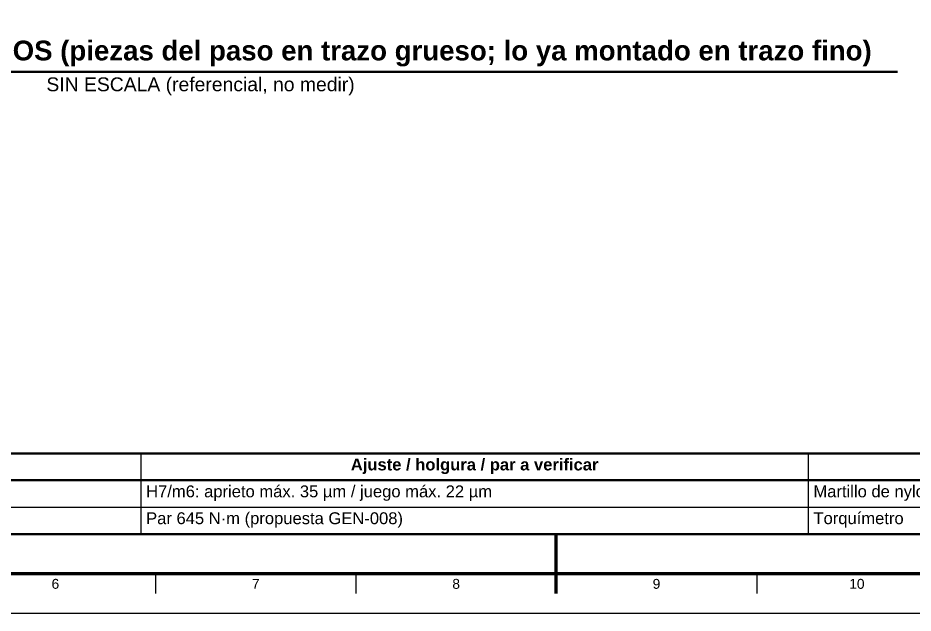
# Model space of a CAD drawing. Header units: millimetres. Extents: x 0 to 841, y 0 to 594.
# Drawn here: x 289.3 to 515.7, y 0 to 150.6 of the extents above; entities that cross this region are included whole.
import ezdxf
from ezdxf.enums import TextEntityAlignment as Align

# ---------------------------------------------------------------- set-up
doc = ezdxf.new("R2010")
doc.units = ezdxf.units.MM
for name, color, linetype, lineweight in [('FINA', 7, 'CONTINUOUS', 25), ('MARCO', 7, 'CONTINUOUS', 70), ('TXT', 7, 'CONTINUOUS', 25), ('VIS', 7, 'CONTINUOUS', 50)]:
    doc.layers.add(name, color=color, linetype=linetype, lineweight=lineweight)
doc.styles.add('STD', font='LiberationSans-Regular.ttf')
doc.styles.add('STDB', font='LiberationSans-Bold.ttf')

msp = doc.modelspace()

# ---------------------------------------------------------------- linework, layer by layer
at = {"layer": 'FINA'}
for p, q in [((320.43, 40.4), (320.43, 20)), ((489.24, 40.4), (489.24, 20)), ((25, 33.6), (646, 33.6)), ((25, 26.8), (646, 26.8)), ((324.12, 10), (324.12, 5)), ((374.81, 10), (374.81, 5)), ((425.5, 10), (425.5, 5)), ((476.19, 10), (476.19, 5))]:
    msp.add_line(p, q, dxfattribs=at)
msp.add_lwpolyline([(0, 0), (841, 0), (841, 594), (0, 594)], close=True, dxfattribs=at)
at = {"layer": 'MARCO'}
msp.add_line((425.5, 5), (425.5, 20), dxfattribs=at)
msp.add_lwpolyline([(20, 10), (831, 10), (831, 584), (20, 584)], close=True, dxfattribs=at)
at = {"layer": 'VIS'}
for p, q in [((159.23, 136.93), (511.77, 136.93)), ((25, 20), (646, 20))]:
    msp.add_line(p, q, dxfattribs=at)
msp.add_lwpolyline([(25, 33.6), (646, 33.6), (646, 40.4), (25, 40.4)], close=True, dxfattribs=at)

# ---------------------------------------------------------------- texts
at = {"layer": 'TXT', "style": 'STDB'}
msp.add_text('6. PASADORES DE EMPUJE Y PERNOS (piezas del paso en trazo grueso; lo ya montado en trazo fino)', height=5, dxfattribs=at).set_placement((335.5, 138.33), align=Align.BOTTOM_CENTER)
at = {"layer": 'TXT', "style": 'STD'}
msp.add_text('SIN ESCALA (referencial, no medir)', height=3.5, dxfattribs=at).set_placement((335.5, 135.53), align=Align.TOP_CENTER)
at = {"layer": 'TXT'}
for s, height, style, p in [('Ajuste / holgura / par a verificar', 3, 'STDB', (404.83, 37.6)), ('6', 2.5, 'STD', (298.78, 7.4)), ('7', 2.5, 'STD', (349.47, 7.4)), ('8', 2.5, 'STD', (400.16, 7.4)), ('9', 2.5, 'STD', (450.84, 7.4)), ('10', 2.5, 'STD', (501.53, 7.4))]:
    msp.add_text(s, height=height, dxfattribs=dict(at, style=style)).set_placement(p, align=Align.MIDDLE_CENTER)
at = {"layer": 'TXT', "style": 'STD'}
for s, p in [('H7/m6: aprieto máx. 35 µm / juego máx. 22 µm', (321.73, 30.8)), ('Martillo de nylon, extractor', (490.54, 30.8)), ('Par 645 N·m (propuesta GEN-008)', (321.73, 24)), ('Torquímetro', (490.54, 24))]:
    msp.add_text(s, height=3, dxfattribs=at).set_placement(p, align=Align.MIDDLE_LEFT)

doc.saveas('drawing.dxf')
